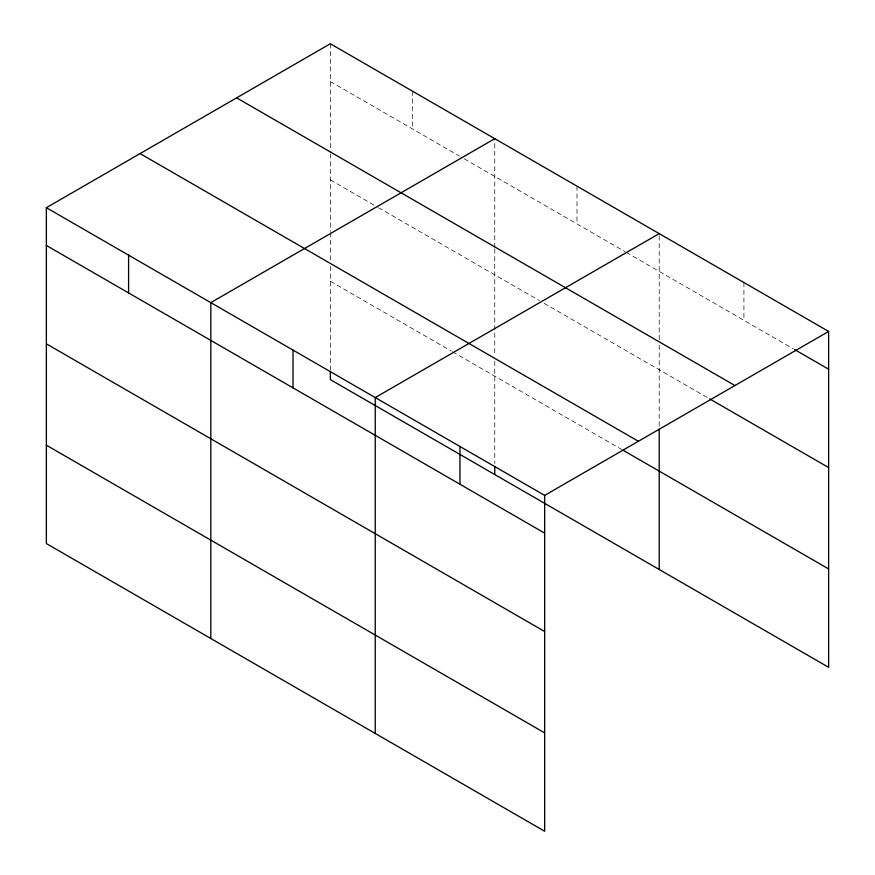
<?xml version="1.0" encoding="UTF-8"?>
<svg xmlns="http://www.w3.org/2000/svg" width="875" height="875" viewBox="0 0 875 875"><rect width="100%" height="100%" fill="white"/><g stroke="black" fill="none" stroke-linecap="round" stroke-linejoin="round"><path stroke-width="0.66" stroke-dasharray="4.38 3.28" d="M494.769 248.861L494.769 355.906M494.769 247.494L494.769 138.688M659.214 345.166L659.214 426.519M659.214 339.708L659.214 233.625M330.334 81.517L459.528 156.111M464.231 158.823L625.144 251.727M626.325 252.405L793.341 348.83M330.334 179.889L377.311 207.014M378.492 207.692L539.405 300.595M544.108 303.308L708.63 398.289M330.334 281.236L451.314 351.083M452.484 351.761L621.622 449.422M743.925 282.537L743.925 320.294M576.986 186.156L576.986 223.923M494.769 361.309L494.769 463.619M412.552 91.219L412.552 128.986M330.334 43.75L330.334 152.556M330.334 153.923L330.334 231.241M330.334 232.586L330.334 260.969M330.334 266.372L330.334 370.048"/><path stroke-width="1.31" d="M46.364 207.692L544.666 495.392L544.666 831.25L46.364 543.561L46.364 207.692L330.334 43.75L828.636 331.439L828.636 667.308L330.334 379.608L330.334 371.416M494.769 138.688L210.809 302.63L210.809 638.498M659.214 233.625L375.244 397.567L375.244 733.436M544.666 495.392L828.636 331.439M794.511 349.508L828.636 369.206M236.622 97.847L734.923 385.547M709.8 398.967L828.636 467.578M140.077 153.595L638.378 441.284M622.803 450.1L828.636 568.936M46.364 245.459L544.666 533.148M46.364 343.831L544.666 631.52M46.364 445.189L544.666 732.878M659.214 429.22L659.214 569.494M494.769 466.353L494.769 474.556M459.955 446.48L459.955 484.247M293.027 350.098L293.027 387.866M128.592 255.161L128.592 292.928"/></g></svg>
